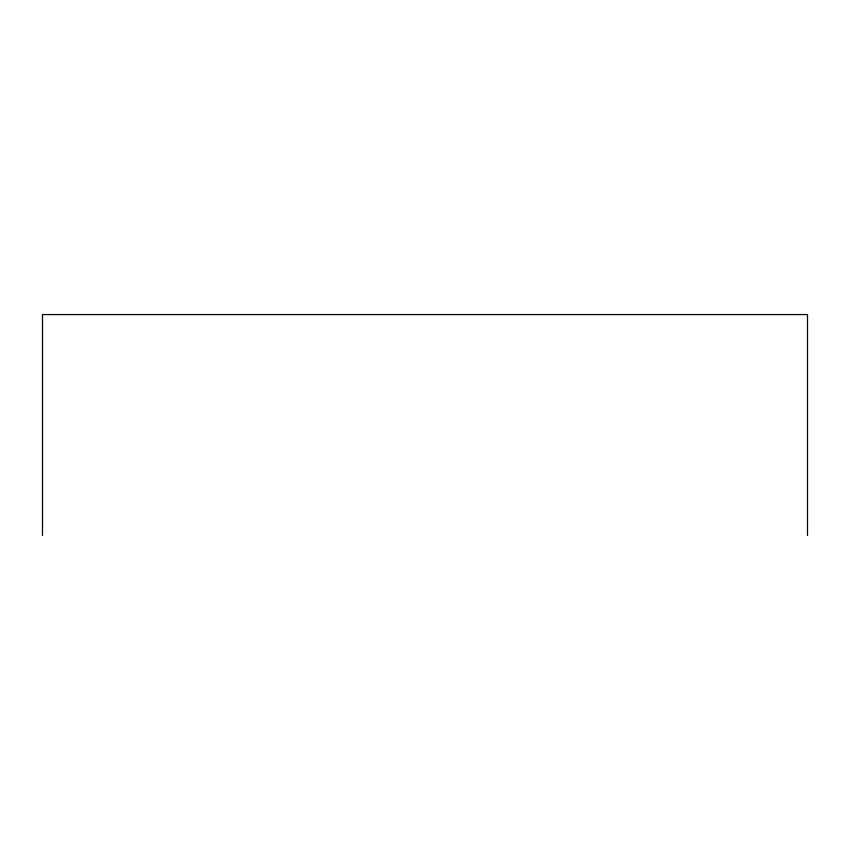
<?xml version="1.0" encoding="UTF-8"?>
<svg xmlns="http://www.w3.org/2000/svg" width="850" height="850" viewBox="0 0 850 850"><rect width="100%" height="100%" fill="white"/><g stroke="black" fill="none" stroke-linecap="round" stroke-linejoin="round"><path stroke-width="1.27" d="M807.5 535.426L807.5 314.574L42.5 314.574L42.5 535.426"/></g></svg>
